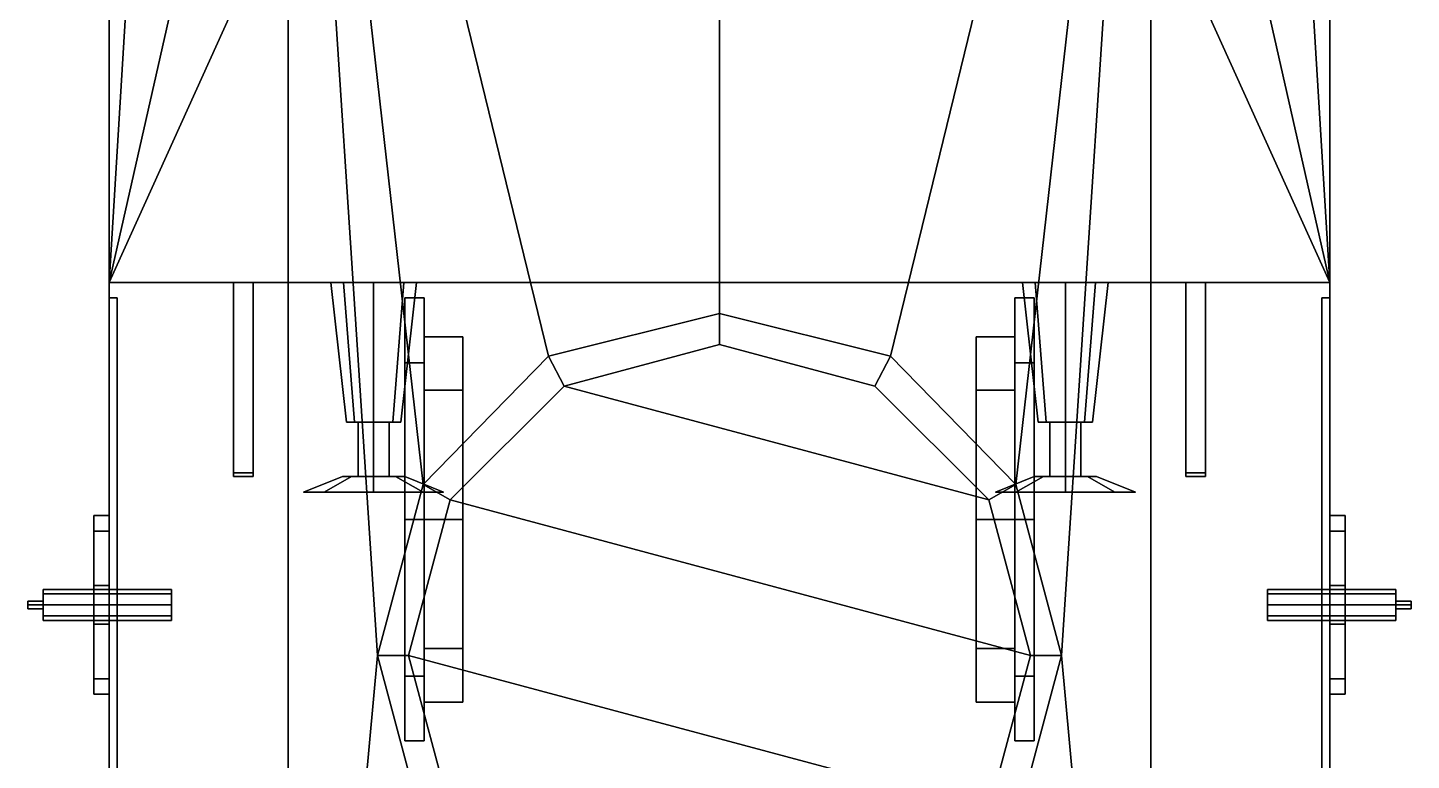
# Model space of a CAD drawing. Header units: millimetres. Extents: x -1.8 to 3, y -54.2 to 42.9.
# Drawn here: x -1.78 to 1.78, y -51.34 to -49.455 of the extents above; entities that cross this region are included whole.
import ezdxf

# ---------------------------------------------------------------- set-up
doc = ezdxf.new("R2010")
doc.units = ezdxf.units.MM
for name, color, linetype in [('buffer', 1, 'Continuous'), ('gun', 1, 'Continuous'), ('wheels', 2, 'Continuous')]:
    doc.layers.add(name, color=color, linetype=linetype)

msp = doc.modelspace()

# ---------------------------------------------------------------- linework, layer by layer
for points in [[(-1.57, -42.79, 53.82), (-1.57, -50.11, 53.82), (-1.57, -45.22, 54.07), (-1.57, -42.79, 54.07)], [(1.57, -45.22, 54.07), (1.57, -50.11, 53.82), (1.57, -42.79, 53.82), (1.57, -42.79, 54.07)], [(-1.57, -43.99, 44.18), (-1.57, -53.58, 44.18), (-1.57, -53.58, 46.38), (-1.57, -43.99, 46.38)], [(1.57, -53.58, 46.38), (1.57, -53.58, 44.18), (1.57, -43.99, 44.18), (1.57, -43.99, 46.38)], [(-1.4883, -46.44, 55.905), (-1.57, -44.7, 55.6), (-1.57, -50.11, 55.6), (-1.4883, -48.76, 55.905)], [(1.57, -44.7, 55.6), (1.4883, -46.44, 55.905), (1.4883, -48.76, 55.905), (1.57, -50.11, 55.6)], [(-1.57, -45.22, 54.07), (-1.57, -50.11, 53.82), (-1.57, -50.11, 55.6), (-1.57, -45.22, 55.6)], [(1.57, -50.11, 55.6), (1.57, -50.11, 53.82), (1.57, -45.22, 54.07), (1.57, -45.22, 55.6)], [(0, -47.3815, 47.32), (-1.11, -47.5562, 46.82), (-0.44, -50.3, 47.1218), (0, -50.19, 47.32)], [(1.11, -47.5562, 46.82), (0, -47.3815, 47.32), (0, -50.19, 47.32), (0.44, -50.3, 47.1259)], [(-1.11, -47.5562, 46.82), (-1.57, -47.71, 46.38), (-1.57, -53.58, 46.38), (-1.11, -53.58, 46.82)], [(-1.11, -53.58, 46.82), (-1.11, -53.58, 46.82), (-0.88, -51.07, 46.9236), (-1.11, -47.5562, 46.82)], [(-1.11, -47.5562, 46.82), (-1.11, -47.5562, 46.82), (-0.88, -51.07, 46.9236), (-0.7621, -50.63, 46.9767)], [(-1.11, -47.5562, 46.82), (-1.11, -47.5562, 46.82), (-0.7621, -50.63, 46.9767), (-0.44, -50.3, 47.1218)], [(1.11, -47.5562, 46.82), (1.11, -47.5562, 46.82), (0.44, -50.3, 47.1259), (0.7621, -50.63, 46.9767)], [(1.11, -47.5562, 46.82), (1.11, -47.5562, 46.82), (0.7621, -50.63, 46.9767), (0.88, -51.07, 46.9236)], [(1.11, -47.5562, 46.82), (1.11, -47.5562, 46.82), (0.88, -51.07, 46.9236), (1.11, -53.58, 46.82)], [(1.57, -47.71, 46.38), (1.11, -47.5562, 46.82), (1.11, -53.58, 46.82), (1.57, -53.58, 46.38)], [(-0.96, -48.76, 56.21), (-1.57, -50.11, 55.6), (1.57, -50.11, 55.6), (0.96, -48.76, 56.21)], [(-0.96, -48.76, 56.21), (-1.265, -48.76, 56.1283), (-1.57, -50.11, 55.6)], [(-1.265, -48.76, 56.1283), (-1.4883, -48.76, 55.905), (-1.57, -50.11, 55.6)], [(1.265, -48.76, 56.1283), (0.96, -48.76, 56.21), (1.57, -50.11, 55.6)], [(1.4883, -48.76, 55.905), (1.265, -48.76, 56.1283), (1.57, -50.11, 55.6)], [(-1.57, -50.11, 55.6), (-1.57, -50.11, 53.82), (1.57, -50.11, 53.82), (1.57, -50.11, 55.6)], [(-1.57, -50.11, 54.07), (-1.57, -50.11, 53.82), (1.57, -50.11, 53.82), (1.57, -50.11, 54.07)], [(-1.25, -50.11, 54.15), (-1.25, -50.61, 54.15), (-1.25, -50.6, 55.56), (-1.25, -50.11, 55.56)], [(-1.2, -50.11, 54.15), (-1.2, -50.61, 54.15), (-1.25, -50.61, 54.15), (-1.25, -50.11, 54.15)], [(-1.25, -50.11, 55.56), (-1.25, -50.6, 55.56), (-1.2, -50.6, 55.56), (-1.2, -50.11, 55.56)], [(-1.2, -50.6, 55.56), (-1.2, -50.61, 54.15), (-1.2, -50.11, 54.15), (-1.2, -50.11, 55.56)], [(1.2, -50.11, 54.15), (1.2, -50.61, 54.15), (1.2, -50.6, 55.56), (1.2, -50.11, 55.56)], [(1.25, -50.11, 54.15), (1.25, -50.61, 54.15), (1.2, -50.61, 54.15), (1.2, -50.11, 54.15)], [(1.2, -50.11, 55.56), (1.2, -50.6, 55.56), (1.25, -50.6, 55.56), (1.25, -50.11, 55.56)], [(1.25, -50.6, 55.56), (1.25, -50.61, 54.15), (1.25, -50.11, 54.15), (1.25, -50.11, 55.56)], [(-1.55, -50.15, 44.18), (-1.55, -50.15, 43.65), (-1.57, -50.15, 43.65), (-1.57, -50.15, 44.18)], [(-1.57, -50.15, 43.65), (-1.57, -52.53, 43.65), (-1.57, -52.53, 44.18), (-1.57, -50.15, 44.18)], [(-1.55, -52.53, 44.18), (-1.55, -52.53, 43.65), (-1.55, -50.15, 43.65), (-1.55, -50.15, 44.18)], [(1.57, -50.15, 44.18), (1.57, -50.15, 43.65), (1.55, -50.15, 43.65), (1.55, -50.15, 44.18)], [(1.55, -50.15, 43.65), (1.55, -52.53, 43.65), (1.55, -52.53, 44.18), (1.55, -50.15, 44.18)], [(1.57, -52.53, 44.18), (1.57, -52.53, 43.65), (1.57, -50.15, 43.65), (1.57, -50.15, 44.18)], [(0, -50.19, 47.32), (-0.44, -50.3, 47.1218), (-0.44, -50.3, 47.51), (0, -50.19, 47.51)], [(0, -50.19, 47.51), (-0.44, -50.3, 47.51), (-0.4, -50.3772, 47.51), (0, -50.27, 47.51)], [(0.44, -50.3, 47.1218), (0, -50.19, 47.32), (0, -50.19, 47.51), (0.44, -50.3, 47.51)], [(0.44, -50.3, 47.51), (0, -50.19, 47.51), (0, -50.27, 47.51), (0.4, -50.3772, 47.51)], [(-0.44, -50.3, 47.1218), (-0.7621, -50.63, 46.9767), (-0.7621, -50.63, 47.51), (-0.44, -50.3, 47.51)], [(-0.44, -50.3, 47.51), (-0.7621, -50.63, 47.51), (-0.6928, -50.67, 47.51), (-0.4, -50.3772, 47.51)], [(-0.4, -50.3772, 46.95), (0, -50.27, 46.95), (0, -50.27, 47.51), (-0.4, -50.3772, 47.51)], [(0.4, -50.3772, 46.95), (0, -50.27, 46.95), (-0.4, -50.3772, 46.95), (0.6928, -50.67, 46.95)], [(0, -50.27, 46.95), (0.4, -50.3772, 46.95), (0.4, -50.3772, 47.51), (0, -50.27, 47.51)], [(0.7621, -50.63, 47.51), (0.44, -50.3, 47.51), (0.4, -50.3772, 47.51), (0.6928, -50.67, 47.51)], [(0.7621, -50.63, 46.9767), (0.44, -50.3, 47.1218), (0.44, -50.3, 47.51), (0.7621, -50.63, 47.51)], [(-0.6928, -50.67, 46.95), (-0.4, -50.3772, 46.95), (-0.4, -50.3772, 47.51), (-0.6928, -50.67, 47.51)], [(0.6928, -50.67, 46.95), (-0.4, -50.3772, 46.95), (-0.6928, -50.67, 46.95), (0.8, -51.07, 46.95)], [(0.4, -50.3772, 46.95), (0.6928, -50.67, 46.95), (0.6928, -50.67, 47.51), (0.4, -50.3772, 47.51)], [(-1.25, -50.6, 55.56), (-1.25, -50.61, 54.15), (-1.2, -50.61, 54.15), (-1.2, -50.6, 55.56)], [(1.2, -50.6, 55.56), (1.2, -50.61, 54.15), (1.25, -50.61, 54.15), (1.25, -50.6, 55.56)], [(-0.7621, -50.63, 46.9767), (-0.88, -51.07, 46.9236), (-0.88, -51.07, 47.51), (-0.7621, -50.63, 47.51)], [(-0.7621, -50.63, 47.51), (-0.88, -51.07, 47.51), (-0.8, -51.07, 47.51), (-0.6928, -50.67, 47.51)], [(0.88, -51.07, 47.51), (0.7621, -50.63, 47.51), (0.6928, -50.67, 47.51), (0.8, -51.07, 47.51)], [(0.88, -51.07, 46.9236), (0.7621, -50.63, 46.9767), (0.7621, -50.63, 47.51), (0.88, -51.07, 47.51)], [(-0.8, -51.07, 46.95), (-0.6928, -50.67, 46.95), (-0.6928, -50.67, 47.51), (-0.8, -51.07, 47.51)], [(0.8, -51.07, 46.95), (-0.6928, -50.67, 46.95), (-0.8, -51.07, 46.95), (0.6928, -51.47, 46.95)], [(0.6928, -50.67, 46.95), (0.8, -51.07, 46.95), (0.8, -51.07, 47.51), (0.6928, -50.67, 47.51)], [(-1.61, -50.71, 45.07), (-1.61, -50.71, 45.01), (-1.61, -51.17, 45.01), (-1.61, -51.17, 45.07)], [(-1.57, -50.71, 45.07), (-1.57, -50.71, 45.01), (-1.61, -50.71, 45.01), (-1.61, -50.71, 45.07)], [(-1.61, -51.17, 45.01), (-1.61, -50.71, 45.01), (-1.57, -50.71, 45.01), (-1.57, -51.17, 45.01)], [(-1.57, -51.17, 45.07), (-1.57, -50.71, 45.07), (-1.61, -50.71, 45.07), (-1.61, -51.17, 45.07)], [(-1.61, -50.71, 45.39), (-1.61, -50.71, 45.33), (-1.61, -51.17, 45.33), (-1.61, -51.17, 45.39)], [(-1.57, -50.71, 45.39), (-1.57, -50.71, 45.33), (-1.61, -50.71, 45.33), (-1.61, -50.71, 45.39)], [(-1.61, -51.17, 45.33), (-1.61, -50.71, 45.33), (-1.57, -50.71, 45.33), (-1.57, -51.17, 45.33)], [(-1.57, -51.17, 45.39), (-1.57, -50.71, 45.39), (-1.61, -50.71, 45.39), (-1.61, -51.17, 45.39)], [(1.61, -50.71, 45.01), (1.61, -51.17, 45.01), (1.57, -51.17, 45.01), (1.57, -50.71, 45.01)], [(1.57, -50.71, 45.07), (1.57, -51.17, 45.07), (1.61, -51.17, 45.07), (1.61, -50.71, 45.07)], [(1.61, -50.71, 45.07), (1.61, -50.71, 45.01), (1.57, -50.71, 45.01), (1.57, -50.71, 45.07)], [(1.61, -50.71, 45.33), (1.61, -51.17, 45.33), (1.57, -51.17, 45.33), (1.57, -50.71, 45.33)], [(1.57, -50.71, 45.39), (1.57, -51.17, 45.39), (1.61, -51.17, 45.39), (1.61, -50.71, 45.39)], [(1.61, -50.71, 45.39), (1.61, -50.71, 45.33), (1.57, -50.71, 45.33), (1.57, -50.71, 45.39)], [(1.61, -51.17, 45.07), (1.61, -51.17, 45.01), (1.61, -50.71, 45.01), (1.61, -50.71, 45.07)], [(1.61, -51.17, 45.39), (1.61, -51.17, 45.33), (1.61, -50.71, 45.33), (1.61, -50.71, 45.39)], [(-1.61, -50.75, 45.33), (-1.61, -50.75, 45.07), (-1.61, -50.89, 45.07), (-1.61, -50.89, 45.33)], [(-1.57, -50.75, 45.33), (-1.57, -50.75, 45.07), (-1.61, -50.75, 45.07), (-1.61, -50.75, 45.33)], [(1.61, -50.75, 45.33), (1.61, -50.75, 45.07), (1.57, -50.75, 45.07), (1.57, -50.75, 45.33)], [(1.61, -50.89, 45.33), (1.61, -50.89, 45.07), (1.61, -50.75, 45.07), (1.61, -50.75, 45.33)], [(-1.61, -50.89, 45.33), (-1.61, -50.89, 45.07), (-1.57, -50.89, 45.07), (-1.57, -50.89, 45.33)], [(1.57, -50.89, 45.33), (1.57, -50.89, 45.07), (1.61, -50.89, 45.07), (1.61, -50.89, 45.33)], [(-1.57, -50.99, 45.33), (-1.57, -50.99, 45.07), (-1.61, -50.99, 45.07), (-1.61, -50.99, 45.33)], [(-1.61, -50.99, 45.33), (-1.61, -50.99, 45.07), (-1.61, -51.13, 45.07), (-1.61, -51.13, 45.33)], [(1.61, -50.99, 45.33), (1.61, -50.99, 45.07), (1.57, -50.99, 45.07), (1.57, -50.99, 45.33)], [(1.61, -51.13, 45.33), (1.61, -51.13, 45.07), (1.61, -50.99, 45.07), (1.61, -50.99, 45.33)], [(-1.11, -53.58, 46.82), (-1.11, -53.58, 46.82), (-0.7621, -51.51, 46.9767), (-0.88, -51.07, 46.9236)], [(-0.88, -51.07, 46.9236), (-0.7621, -51.51, 46.9767), (-0.7621, -51.51, 47.51), (-0.88, -51.07, 47.51)], [(-0.88, -51.07, 47.51), (-0.7621, -51.51, 47.51), (-0.6928, -51.47, 47.51), (-0.8, -51.07, 47.51)], [(-0.6928, -51.47, 46.95), (-0.8, -51.07, 46.95), (-0.8, -51.07, 47.51), (-0.6928, -51.47, 47.51)], [(0.6928, -51.47, 46.95), (-0.8, -51.07, 46.95), (-0.6928, -51.47, 46.95), (0.4, -51.7628, 46.95)], [(0.8, -51.07, 46.95), (0.6928, -51.47, 46.95), (0.6928, -51.47, 47.51), (0.8, -51.07, 47.51)], [(0.7621, -51.51, 47.51), (0.88, -51.07, 47.51), (0.8, -51.07, 47.51), (0.6928, -51.47, 47.51)], [(0.7621, -51.51, 46.9767), (0.88, -51.07, 46.9236), (0.88, -51.07, 47.51), (0.7621, -51.51, 47.51)], [(1.11, -53.58, 46.82), (1.11, -53.58, 46.82), (0.88, -51.07, 46.9236), (0.7621, -51.51, 46.9767)], [(-1.61, -51.13, 45.33), (-1.61, -51.13, 45.07), (-1.57, -51.13, 45.07), (-1.57, -51.13, 45.33)], [(1.57, -51.13, 45.33), (1.57, -51.13, 45.07), (1.61, -51.13, 45.07), (1.61, -51.13, 45.33)], [(-1.61, -51.17, 45.07), (-1.61, -51.17, 45.01), (-1.57, -51.17, 45.01), (-1.57, -51.17, 45.07)], [(-1.61, -51.17, 45.39), (-1.61, -51.17, 45.33), (-1.57, -51.17, 45.33), (-1.57, -51.17, 45.39)], [(1.57, -51.17, 45.07), (1.57, -51.17, 45.01), (1.61, -51.17, 45.01), (1.61, -51.17, 45.07)], [(1.57, -51.17, 45.39), (1.57, -51.17, 45.33), (1.61, -51.17, 45.33), (1.61, -51.17, 45.39)]]:
    msp.add_3dface(points)
at = {"layer": 'buffer'}
for points in [[(-1, -50.11, 53.95), (-0.9678, -50.11, 53.8722), (-0.9395, -50.47, 53.9005), (-0.96, -50.47, 53.95)], [(-0.9678, -50.11, 54.0278), (-1, -50.11, 53.95), (-0.96, -50.47, 53.95), (-0.9395, -50.47, 53.9995)], [(-0.9678, -50.11, 53.8722), (-0.89, -50.11, 53.84), (-0.89, -50.47, 53.88), (-0.9395, -50.47, 53.9005)], [(-0.89, -50.11, 54.06), (-0.9678, -50.11, 54.0278), (-0.9395, -50.47, 53.9995), (-0.89, -50.47, 54.02)], [(-0.89, -50.11, 53.84), (-0.8122, -50.11, 53.8722), (-0.8405, -50.47, 53.9005), (-0.89, -50.47, 53.88)], [(-0.8122, -50.11, 54.0278), (-0.89, -50.11, 54.06), (-0.89, -50.47, 54.02), (-0.8405, -50.47, 53.9995)], [(-0.8122, -50.11, 53.8722), (-0.78, -50.11, 53.95), (-0.82, -50.47, 53.95), (-0.8405, -50.47, 53.9005)], [(-0.78, -50.11, 53.95), (-0.8122, -50.11, 54.0278), (-0.8405, -50.47, 53.9995), (-0.82, -50.47, 53.95)], [(0.78, -50.11, 53.95), (0.8122, -50.11, 53.8722), (0.8405, -50.47, 53.9005), (0.82, -50.47, 53.95)], [(0.8122, -50.11, 54.0278), (0.78, -50.11, 53.95), (0.82, -50.47, 53.95), (0.8405, -50.47, 53.9995)], [(0.8122, -50.11, 53.8722), (0.89, -50.11, 53.84), (0.89, -50.47, 53.88), (0.8405, -50.47, 53.9005)], [(0.89, -50.11, 54.06), (0.8122, -50.11, 54.0278), (0.8405, -50.47, 53.9995), (0.89, -50.47, 54.02)], [(0.89, -50.11, 53.84), (0.9678, -50.11, 53.8722), (0.9395, -50.47, 53.9005), (0.89, -50.47, 53.88)], [(0.9678, -50.11, 54.0278), (0.89, -50.11, 54.06), (0.89, -50.47, 54.02), (0.9395, -50.47, 53.9995)], [(0.9678, -50.11, 53.8722), (1, -50.11, 53.95), (0.96, -50.47, 53.95), (0.9395, -50.47, 53.9005)], [(1, -50.11, 53.95), (0.9678, -50.11, 54.0278), (0.9395, -50.47, 53.9995), (0.96, -50.47, 53.95)], [(-0.89, -50.47, 53.88), (-0.9395, -50.47, 53.9995), (-0.96, -50.47, 53.95), (-0.9395, -50.47, 53.9005)], [(-0.8405, -50.47, 53.9005), (-0.89, -50.47, 54.02), (-0.9395, -50.47, 53.9995), (-0.89, -50.47, 53.88)], [(-0.93, -50.61, 53.95), (-0.89, -50.61, 53.99), (-0.89, -50.47, 53.99), (-0.93, -50.47, 53.95)], [(-0.89, -50.61, 53.91), (-0.93, -50.61, 53.95), (-0.93, -50.47, 53.95), (-0.89, -50.47, 53.91)], [(-0.89, -50.61, 53.99), (-0.85, -50.61, 53.95), (-0.85, -50.47, 53.95), (-0.89, -50.47, 53.99)], [(-0.85, -50.61, 53.95), (-0.89, -50.61, 53.91), (-0.89, -50.47, 53.91), (-0.85, -50.47, 53.95)], [(-0.82, -50.47, 53.95), (-0.8405, -50.47, 53.9995), (-0.89, -50.47, 54.02), (-0.8405, -50.47, 53.9005)], [(0.89, -50.47, 53.88), (0.8405, -50.47, 53.9995), (0.82, -50.47, 53.95), (0.8405, -50.47, 53.9005)], [(0.9395, -50.47, 53.9005), (0.89, -50.47, 54.02), (0.8405, -50.47, 53.9995), (0.89, -50.47, 53.88)], [(0.89, -50.61, 53.91), (0.85, -50.61, 53.95), (0.85, -50.47, 53.95), (0.89, -50.47, 53.91)], [(0.85, -50.61, 53.95), (0.89, -50.61, 53.99), (0.89, -50.47, 53.99), (0.85, -50.47, 53.95)], [(0.93, -50.61, 53.95), (0.89, -50.61, 53.91), (0.89, -50.47, 53.91), (0.93, -50.47, 53.95)], [(0.89, -50.61, 53.99), (0.93, -50.61, 53.95), (0.93, -50.47, 53.95), (0.89, -50.47, 53.99)], [(0.96, -50.47, 53.95), (0.9395, -50.47, 53.9995), (0.89, -50.47, 54.02), (0.9395, -50.47, 53.9005)], [(-0.97, -50.61, 53.95), (-0.9466, -50.61, 53.8934), (-1.0173, -50.65, 53.8227), (-1.07, -50.65, 53.95)], [(-0.9466, -50.61, 54.0066), (-0.97, -50.61, 53.95), (-1.07, -50.65, 53.95), (-1.0173, -50.65, 54.0773)], [(-0.9466, -50.61, 53.8934), (-0.89, -50.61, 53.87), (-0.89, -50.65, 53.77), (-1.0173, -50.65, 53.8227)], [(-0.89, -50.61, 54.03), (-0.9466, -50.61, 54.0066), (-1.0173, -50.65, 54.0773), (-0.89, -50.65, 54.13)], [(-0.97, -50.61, 53.95), (-0.9466, -50.61, 54.0066), (-0.89, -50.61, 54.03), (-0.9466, -50.61, 53.8934)], [(-0.9466, -50.61, 53.8934), (-0.89, -50.61, 54.03), (-0.8334, -50.61, 54.0066), (-0.89, -50.61, 53.87)], [(-0.89, -50.61, 53.87), (-0.8334, -50.61, 54.0066), (-0.81, -50.61, 53.95), (-0.8334, -50.61, 53.8934)], [(-0.89, -50.61, 53.87), (-0.8334, -50.61, 53.8934), (-0.7627, -50.65, 53.8227), (-0.89, -50.65, 53.77)], [(-0.8334, -50.61, 54.0066), (-0.89, -50.61, 54.03), (-0.89, -50.65, 54.13), (-0.7627, -50.65, 54.0773)], [(-0.8334, -50.61, 53.8934), (-0.81, -50.61, 53.95), (-0.71, -50.65, 53.95), (-0.7627, -50.65, 53.8227)], [(-0.81, -50.61, 53.95), (-0.8334, -50.61, 54.0066), (-0.7627, -50.65, 54.0773), (-0.71, -50.65, 53.95)], [(0.81, -50.61, 53.95), (0.8334, -50.61, 53.8934), (0.7627, -50.65, 53.8227), (0.71, -50.65, 53.95)], [(0.8334, -50.61, 54.0066), (0.81, -50.61, 53.95), (0.71, -50.65, 53.95), (0.7627, -50.65, 54.0773)], [(0.8334, -50.61, 53.8934), (0.89, -50.61, 53.87), (0.89, -50.65, 53.77), (0.7627, -50.65, 53.8227)], [(0.89, -50.61, 54.03), (0.8334, -50.61, 54.0066), (0.7627, -50.65, 54.0773), (0.89, -50.65, 54.13)], [(0.81, -50.61, 53.95), (0.8334, -50.61, 54.0066), (0.89, -50.61, 54.03), (0.8334, -50.61, 53.8934)], [(0.8334, -50.61, 53.8934), (0.89, -50.61, 54.03), (0.9466, -50.61, 54.0066), (0.89, -50.61, 53.87)], [(0.89, -50.61, 53.87), (0.9466, -50.61, 54.0066), (0.97, -50.61, 53.95), (0.9466, -50.61, 53.8934)], [(0.89, -50.61, 53.87), (0.9466, -50.61, 53.8934), (1.0173, -50.65, 53.8227), (0.89, -50.65, 53.77)], [(0.9466, -50.61, 54.0066), (0.89, -50.61, 54.03), (0.89, -50.65, 54.13), (1.0173, -50.65, 54.0773)], [(0.9466, -50.61, 53.8934), (0.97, -50.61, 53.95), (1.07, -50.65, 53.95), (1.0173, -50.65, 53.8227)], [(0.97, -50.61, 53.95), (0.9466, -50.61, 54.0066), (1.0173, -50.65, 54.0773), (1.07, -50.65, 53.95)], [(-1.0173, -50.65, 54.0773), (-1.07, -50.65, 53.95), (-1.0173, -50.65, 53.8227), (-0.89, -50.65, 54.13)], [(-0.89, -50.65, 54.13), (-1.0173, -50.65, 53.8227), (-0.89, -50.65, 53.77), (-0.7627, -50.65, 54.0773)], [(-0.7627, -50.65, 54.0773), (-0.89, -50.65, 53.77), (-0.7627, -50.65, 53.8227), (-0.71, -50.65, 53.95)], [(0.7627, -50.65, 54.0773), (0.71, -50.65, 53.95), (0.7627, -50.65, 53.8227), (0.89, -50.65, 54.13)], [(0.89, -50.65, 54.13), (0.7627, -50.65, 53.8227), (0.89, -50.65, 53.77), (1.0173, -50.65, 54.0773)], [(1.0173, -50.65, 54.0773), (0.89, -50.65, 53.77), (1.0173, -50.65, 53.8227), (1.07, -50.65, 53.95)]]:
    msp.add_3dface(points, dxfattribs=at)
at = {"layer": 'gun'}
for points in [[(-1.74, -50.9, 45.14), (-1.74, -50.9683, 45.1683), (-1.74, -50.94, 45.18), (-1.74, -50.9117, 45.1683)], [(-1.74, -50.9117, 45.1117), (-1.74, -50.98, 45.14), (-1.74, -50.9683, 45.1683), (-1.74, -50.9, 45.14)], [(-1.74, -50.9, 45.14), (-1.74, -50.9117, 45.1683), (-1.41, -50.9117, 45.1683), (-1.41, -50.9, 45.14)], [(-1.74, -50.9117, 45.1117), (-1.74, -50.9, 45.14), (-1.41, -50.9, 45.14), (-1.41, -50.9117, 45.1117)], [(1.74, -50.9, 45.14), (1.74, -50.9117, 45.1117), (1.41, -50.9117, 45.1117), (1.41, -50.9, 45.14)], [(1.74, -50.9117, 45.1683), (1.74, -50.9, 45.14), (1.41, -50.9, 45.14), (1.41, -50.9117, 45.1683)], [(1.74, -50.94, 45.1), (1.74, -50.9117, 45.1117), (1.74, -50.9, 45.14), (1.74, -50.9683, 45.1117)], [(1.74, -50.9683, 45.1117), (1.74, -50.9, 45.14), (1.74, -50.9117, 45.1683), (1.74, -50.98, 45.14)], [(-1.78, -50.93, 45.12), (-1.78, -50.94, 45.13), (-1.74, -50.94, 45.13), (-1.74, -50.93, 45.12)], [(-1.78, -50.94, 45.11), (-1.78, -50.93, 45.12), (-1.74, -50.93, 45.12), (-1.74, -50.94, 45.11)], [(-1.78, -50.94, 45.13), (-1.78, -50.95, 45.12), (-1.74, -50.95, 45.12), (-1.74, -50.94, 45.13)], [(-1.78, -50.95, 45.12), (-1.78, -50.94, 45.11), (-1.74, -50.94, 45.11), (-1.74, -50.95, 45.12)], [(-1.74, -50.94, 45.1), (-1.74, -50.9683, 45.1117), (-1.74, -50.98, 45.14), (-1.74, -50.9117, 45.1117)], [(-1.74, -50.9117, 45.1683), (-1.74, -50.94, 45.18), (-1.41, -50.94, 45.18), (-1.41, -50.9117, 45.1683)], [(-1.74, -50.94, 45.1), (-1.74, -50.9117, 45.1117), (-1.41, -50.9117, 45.1117), (-1.41, -50.94, 45.1)], [(-1.74, -50.94, 45.18), (-1.74, -50.9683, 45.1683), (-1.41, -50.9683, 45.1683), (-1.41, -50.94, 45.18)], [(-1.74, -50.9683, 45.1117), (-1.74, -50.94, 45.1), (-1.41, -50.94, 45.1), (-1.41, -50.9683, 45.1117)], [(1.74, -50.9117, 45.1117), (1.74, -50.94, 45.1), (1.41, -50.94, 45.1), (1.41, -50.9117, 45.1117)], [(1.74, -50.94, 45.18), (1.74, -50.9117, 45.1683), (1.41, -50.9117, 45.1683), (1.41, -50.94, 45.18)], [(1.74, -50.94, 45.1), (1.74, -50.9683, 45.1117), (1.41, -50.9683, 45.1117), (1.41, -50.94, 45.1)], [(1.74, -50.9683, 45.1683), (1.74, -50.94, 45.18), (1.41, -50.94, 45.18), (1.41, -50.9683, 45.1683)], [(1.74, -50.98, 45.14), (1.74, -50.9117, 45.1683), (1.74, -50.94, 45.18), (1.74, -50.9683, 45.1683)], [(1.78, -50.93, 45.12), (1.78, -50.94, 45.11), (1.74, -50.94, 45.11), (1.74, -50.93, 45.12)], [(1.78, -50.94, 45.13), (1.78, -50.93, 45.12), (1.74, -50.93, 45.12), (1.74, -50.94, 45.13)], [(1.78, -50.94, 45.11), (1.78, -50.95, 45.12), (1.74, -50.95, 45.12), (1.74, -50.94, 45.11)], [(1.78, -50.95, 45.12), (1.78, -50.94, 45.13), (1.74, -50.94, 45.13), (1.74, -50.95, 45.12)], [(-1.74, -50.9683, 45.1683), (-1.74, -50.98, 45.14), (-1.41, -50.98, 45.14), (-1.41, -50.9683, 45.1683)], [(-1.74, -50.98, 45.14), (-1.74, -50.9683, 45.1117), (-1.41, -50.9683, 45.1117), (-1.41, -50.98, 45.14)], [(1.74, -50.9683, 45.1117), (1.74, -50.98, 45.14), (1.41, -50.98, 45.14), (1.41, -50.9683, 45.1117)], [(1.74, -50.98, 45.14), (1.74, -50.9683, 45.1683), (1.41, -50.9683, 45.1683), (1.41, -50.98, 45.14)]]:
    msp.add_3dface(points, dxfattribs=at)
at = {"layer": 'wheels'}
for points in [[(-0.76, -50.3169, 44.1531), (-0.76, -50.15, 43.75), (-0.81, -50.15, 43.75), (-0.81, -50.3169, 44.1531)], [(-0.81, -51.29, 43.75), (-0.81, -50.3169, 44.1531), (-0.81, -50.15, 43.75), (-0.81, -51.1231, 43.3469)], [(-0.76, -50.15, 43.75), (-0.76, -50.3169, 43.3469), (-0.81, -50.3169, 43.3469), (-0.81, -50.15, 43.75)], [(-0.81, -51.1231, 43.3469), (-0.81, -50.15, 43.75), (-0.81, -50.3169, 43.3469), (-0.81, -50.72, 43.18)], [(-0.76, -50.3877, 44.0823), (-0.76, -50.25, 43.75), (-0.76, -50.15, 43.75), (-0.76, -50.3169, 44.1531)], [(-0.76, -50.25, 43.75), (-0.76, -50.3877, 43.4177), (-0.76, -50.3169, 43.3469), (-0.76, -50.15, 43.75)], [(0.76, -50.25, 43.75), (0.76, -50.3877, 44.0823), (0.76, -50.3169, 44.1531), (0.76, -50.15, 43.75)], [(0.76, -50.15, 43.75), (0.76, -50.3169, 44.1531), (0.81, -50.3169, 44.1531), (0.81, -50.15, 43.75)], [(0.76, -50.3877, 43.4177), (0.76, -50.25, 43.75), (0.76, -50.15, 43.75), (0.76, -50.3169, 43.3469)], [(0.76, -50.3169, 43.3469), (0.76, -50.15, 43.75), (0.81, -50.15, 43.75), (0.81, -50.3169, 43.3469)], [(0.81, -50.15, 43.75), (0.81, -51.1231, 44.1531), (0.81, -51.29, 43.75), (0.81, -50.3169, 43.3469)], [(0.81, -50.3169, 44.1531), (0.81, -50.72, 44.32), (0.81, -51.1231, 44.1531), (0.81, -50.15, 43.75)], [(-0.66, -50.3877, 44.0823), (-0.66, -50.25, 43.75), (-0.76, -50.25, 43.75), (-0.76, -50.3877, 44.0823)], [(-0.66, -50.25, 43.75), (-0.66, -50.3877, 43.4177), (-0.76, -50.3877, 43.4177), (-0.76, -50.25, 43.75)], [(-0.66, -50.3877, 44.0823), (-0.66, -51.19, 43.75), (-0.66, -51.0523, 43.4177), (-0.66, -50.25, 43.75)], [(-0.66, -50.25, 43.75), (-0.66, -51.0523, 43.4177), (-0.66, -50.72, 43.28), (-0.66, -50.3877, 43.4177)], [(0.66, -50.25, 43.75), (0.66, -50.3877, 44.0823), (0.76, -50.3877, 44.0823), (0.76, -50.25, 43.75)], [(0.66, -51.0523, 44.0823), (0.66, -50.25, 43.75), (0.66, -50.3877, 43.4177), (0.66, -51.19, 43.75)], [(0.66, -50.72, 44.22), (0.66, -50.3877, 44.0823), (0.66, -50.25, 43.75), (0.66, -51.0523, 44.0823)], [(0.66, -50.3877, 43.4177), (0.66, -50.25, 43.75), (0.76, -50.25, 43.75), (0.76, -50.3877, 43.4177)], [(-0.81, -51.1231, 44.1531), (-0.81, -50.72, 44.32), (-0.81, -50.3169, 44.1531), (-0.81, -51.29, 43.75)], [(-0.76, -50.3169, 43.3469), (-0.76, -50.72, 43.18), (-0.81, -50.72, 43.18), (-0.81, -50.3169, 43.3469)], [(-0.76, -50.72, 44.32), (-0.76, -50.3169, 44.1531), (-0.81, -50.3169, 44.1531), (-0.81, -50.72, 44.32)], [(-0.76, -50.3877, 43.4177), (-0.76, -50.72, 43.28), (-0.76, -50.72, 43.18), (-0.76, -50.3169, 43.3469)], [(-0.76, -50.72, 44.22), (-0.76, -50.3877, 44.0823), (-0.76, -50.3169, 44.1531), (-0.76, -50.72, 44.32)], [(0.76, -50.72, 43.28), (0.76, -50.3877, 43.4177), (0.76, -50.3169, 43.3469), (0.76, -50.72, 43.18)], [(0.76, -50.72, 43.18), (0.76, -50.3169, 43.3469), (0.81, -50.3169, 43.3469), (0.81, -50.72, 43.18)], [(0.76, -50.3877, 44.0823), (0.76, -50.72, 44.22), (0.76, -50.72, 44.32), (0.76, -50.3169, 44.1531)], [(0.76, -50.3169, 44.1531), (0.76, -50.72, 44.32), (0.81, -50.72, 44.32), (0.81, -50.3169, 44.1531)], [(0.81, -50.3169, 43.3469), (0.81, -51.29, 43.75), (0.81, -51.1231, 43.3469), (0.81, -50.72, 43.18)], [(-0.66, -50.3877, 43.4177), (-0.66, -50.72, 43.28), (-0.76, -50.72, 43.28), (-0.76, -50.3877, 43.4177)], [(-0.66, -50.72, 44.22), (-0.66, -50.3877, 44.0823), (-0.76, -50.3877, 44.0823), (-0.76, -50.72, 44.22)], [(-0.66, -50.72, 44.22), (-0.66, -51.0523, 44.0823), (-0.66, -51.19, 43.75), (-0.66, -50.3877, 44.0823)], [(0.66, -50.72, 43.28), (0.66, -50.3877, 43.4177), (0.76, -50.3877, 43.4177), (0.76, -50.72, 43.28)], [(0.66, -51.19, 43.75), (0.66, -50.3877, 43.4177), (0.66, -50.72, 43.28), (0.66, -51.0523, 43.4177)], [(0.66, -50.3877, 44.0823), (0.66, -50.72, 44.22), (0.76, -50.72, 44.22), (0.76, -50.3877, 44.0823)], [(-0.76, -50.72, 43.18), (-0.76, -51.1231, 43.3469), (-0.81, -51.1231, 43.3469), (-0.81, -50.72, 43.18)], [(-0.76, -51.1231, 44.1531), (-0.76, -50.72, 44.32), (-0.81, -50.72, 44.32), (-0.81, -51.1231, 44.1531)], [(-0.76, -50.72, 43.28), (-0.76, -51.0523, 43.4177), (-0.76, -51.1231, 43.3469), (-0.76, -50.72, 43.18)], [(-0.66, -50.72, 43.28), (-0.66, -51.0523, 43.4177), (-0.76, -51.0523, 43.4177), (-0.76, -50.72, 43.28)], [(-0.66, -51.0523, 44.0823), (-0.66, -50.72, 44.22), (-0.76, -50.72, 44.22), (-0.76, -51.0523, 44.0823)], [(-0.76, -51.0523, 44.0823), (-0.76, -50.72, 44.22), (-0.76, -50.72, 44.32), (-0.76, -51.1231, 44.1531)], [(0.66, -51.0523, 43.4177), (0.66, -50.72, 43.28), (0.76, -50.72, 43.28), (0.76, -51.0523, 43.4177)], [(0.66, -50.72, 44.22), (0.66, -51.0523, 44.0823), (0.76, -51.0523, 44.0823), (0.76, -50.72, 44.22)], [(0.76, -51.0523, 43.4177), (0.76, -50.72, 43.28), (0.76, -50.72, 43.18), (0.76, -51.1231, 43.3469)], [(0.76, -51.1231, 43.3469), (0.76, -50.72, 43.18), (0.81, -50.72, 43.18), (0.81, -51.1231, 43.3469)], [(0.76, -50.72, 44.22), (0.76, -51.0523, 44.0823), (0.76, -51.1231, 44.1531), (0.76, -50.72, 44.32)], [(0.76, -50.72, 44.32), (0.76, -51.1231, 44.1531), (0.81, -51.1231, 44.1531), (0.81, -50.72, 44.32)], [(-0.76, -51.19, 43.75), (-0.76, -51.0523, 44.0823), (-0.76, -51.1231, 44.1531), (-0.76, -51.29, 43.75)], [(-0.66, -51.19, 43.75), (-0.66, -51.0523, 44.0823), (-0.76, -51.0523, 44.0823), (-0.76, -51.19, 43.75)], [(-0.66, -51.0523, 43.4177), (-0.66, -51.19, 43.75), (-0.76, -51.19, 43.75), (-0.76, -51.0523, 43.4177)], [(-0.76, -51.0523, 43.4177), (-0.76, -51.19, 43.75), (-0.76, -51.29, 43.75), (-0.76, -51.1231, 43.3469)], [(0.66, -51.0523, 44.0823), (0.66, -51.19, 43.75), (0.76, -51.19, 43.75), (0.76, -51.0523, 44.0823)], [(0.66, -51.19, 43.75), (0.66, -51.0523, 43.4177), (0.76, -51.0523, 43.4177), (0.76, -51.19, 43.75)], [(0.76, -51.0523, 44.0823), (0.76, -51.19, 43.75), (0.76, -51.29, 43.75), (0.76, -51.1231, 44.1531)], [(0.76, -51.19, 43.75), (0.76, -51.0523, 43.4177), (0.76, -51.1231, 43.3469), (0.76, -51.29, 43.75)], [(-0.76, -51.29, 43.75), (-0.76, -51.1231, 44.1531), (-0.81, -51.1231, 44.1531), (-0.81, -51.29, 43.75)], [(-0.76, -51.1231, 43.3469), (-0.76, -51.29, 43.75), (-0.81, -51.29, 43.75), (-0.81, -51.1231, 43.3469)], [(0.76, -51.1231, 44.1531), (0.76, -51.29, 43.75), (0.81, -51.29, 43.75), (0.81, -51.1231, 44.1531)], [(0.76, -51.29, 43.75), (0.76, -51.1231, 43.3469), (0.81, -51.1231, 43.3469), (0.81, -51.29, 43.75)]]:
    msp.add_3dface(points, dxfattribs=at)

# ---------------------------------------------------------------- meshes
mesh = msp.add_polymesh((2, 12), dxfattribs=dict(n_close=True))
for k, corner in enumerate([(0.8, -51.07, 46.95), (0.6928, -50.67, 46.95), (0.4, -50.3772, 46.95), (0, -50.27, 46.95), (-0.4, -50.3772, 46.95), (-0.6928, -50.67, 46.95), (-0.8, -51.07, 46.95), (-0.6928, -51.47, 46.95), (-0.4, -51.7628, 46.95), (0, -51.87, 46.95), (0.4, -51.7628, 46.95), (0.6928, -51.47, 46.95), (0.8, -51.07, 47.51), (0.6928, -50.67, 47.51), (0.4, -50.3772, 47.51), (0, -50.27, 47.51), (-0.4, -50.3772, 47.51), (-0.6928, -50.67, 47.51), (-0.8, -51.07, 47.51), (-0.6928, -51.47, 47.51), (-0.4, -51.7628, 47.51), (0, -51.87, 47.51), (0.4, -51.7628, 47.51), (0.6928, -51.47, 47.51)]):
    mesh.set_mesh_vertex(divmod(k, 12), corner)

doc.saveas('drawing.dxf')
